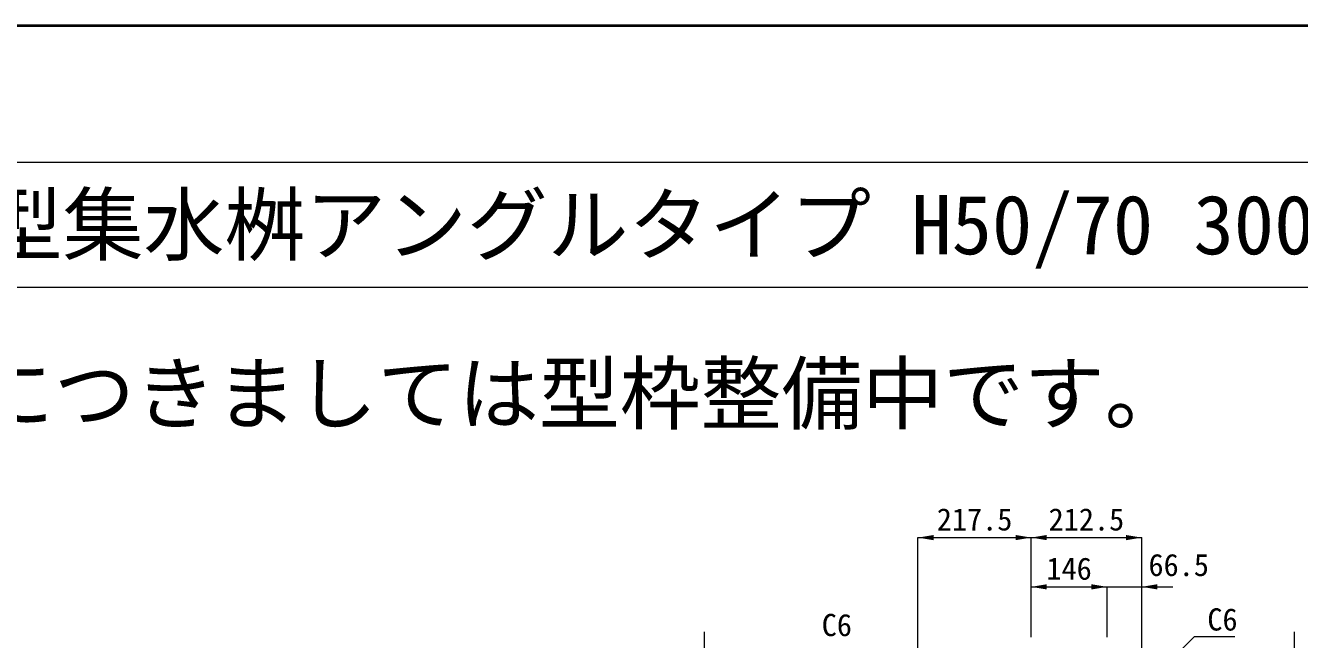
# Model space of a CAD drawing. Units: millimetres at full size. Extents: x -1934 to 78146, y -143454 to -112471.
# Drawn here: x 30194 to 32643, y -132288 to -131108 of the extents above; entities that cross this region are included whole.
import ezdxf
from ezdxf.enums import TextEntityAlignment as Align

# ---------------------------------------------------------------- set-up
doc = ezdxf.new("R2010")
doc.units = ezdxf.units.MM
doc.header["$LTSCALE"] = 23
for name, color, linetype, lineweight in [('0_2', 7, 'Continuous', 13), ('図枠', 7, 'Continuous', 5), ('寸法線', 7, 'Continuous', 13), ('引出線', 4, 'Continuous', 13)]:
    doc.layers.add(name, color=color, linetype=linetype, lineweight=lineweight)
doc.styles.add('ＭＳ ゴシック', font='')
doc.styles.get('ＭＳ ゴシック').set_extended_font_data('MS Gothic')

# ---------------------------------------------------------------- blocks, each defined once
blk = doc.blocks.new('filled_arrow')
at = {"color": 0, "linetype": 'Continuous', "lineweight": -2}
blk.add_solid([(7.5, 1.25), (0, 0), (7.5, -1.25)], dxfattribs=at)

msp = doc.modelspace()

# ---------------------------------------------------------------- linework, layer by layer
at = {"layer": '図枠', "lineweight": 40}
msp.add_line((28345.54, -131107.98), (43945.54, -131107.98), dxfattribs=at)
at = {"layer": '図枠', "lineweight": 13}
for p, q in [((28945.54, -131370.8), (43345.54, -131370.8)), ((28945.54, -131370.8), (43345.54, -131370.8)), ((28945.54, -131610.8), (43345.54, -131610.8)), ((28945.54, -131610.8), (43345.54, -131610.8))]:
    msp.add_line(p, q, dxfattribs=at)
at = {"layer": '寸法線'}
for p, q in [((31909.82, -132092.24), (32127.32, -132092.24)), ((31909.82, -132349.33), (31909.82, -132092.24)), ((32127.32, -132283.33), (32127.32, -132092.24)), ((32127.32, -132092.24), (32339.82, -132092.24)), ((32127.32, -132283.33), (32127.32, -132092.24)), ((32339.82, -132339.33), (32339.82, -132092.24)), ((32127.32, -132186.88), (32273.32, -132186.88)), ((32127.32, -132283.33), (32127.32, -132186.88)), ((32213.32, -132186.88), (32399.82, -132186.88)), ((32273.32, -132283.33), (32273.32, -132186.88)), ((32273.32, -132283.33), (32273.32, -132186.88)), ((32339.82, -132339.33), (32339.82, -132186.88)), ((31499.26, -132453.33), (31499.26, -132273.33)), ((32633.58, -132443.33), (32633.58, -132273.33))]:
    msp.add_line(p, q, dxfattribs=at)
at = {"layer": '引出線'}
msp.add_lwpolyline([(32336.82, -132386.33), (32440.99, -132282.17), (32518.98, -132282.17)], dxfattribs=at)

# ---------------------------------------------------------------- block references
at = {"layer": '寸法線', "xscale": 4, "yscale": 4}
for p in [(31909.82, -132092.24), (32127.32, -132092.24), (32127.32, -132186.88), (32339.82, -132186.88)]:
    msp.add_blockref('filled_arrow', p, dxfattribs=at)
at = {"layer": '寸法線', "xscale": 4, "yscale": 4, "rotation": 180}
for p in [(32127.32, -132092.24), (32339.82, -132092.24), (32273.32, -132186.88), (32273.32, -132186.88)]:
    msp.add_blockref('filled_arrow', p, dxfattribs=at)

# ---------------------------------------------------------------- texts
at = {"layer": '0_2', "color": 1, "style": 'ＭＳ ゴシック'}
msp.add_text('\u3000こちらの製品につきましては型枠整備中です。', height=113.9, dxfattribs=at).set_placement((29006.27, -131815.22), align=Align.MIDDLE_LEFT)
at = {"layer": '図枠', "style": 'ＭＳ ゴシック'}
msp.add_text('\u3000都市型側溝 深型集水桝アングルタイプ H50/70 300型（300×700～1000）断面図', height=113.9, dxfattribs=at).set_placement((28945.54, -131490.8), align=Align.MIDDLE_LEFT)
at = {"layer": '寸法線', "style": 'ＭＳ ゴシック'}
for s, p in [('217.5', (32018.57, -132057.24)), ('212.5', (32233.57, -132057.24)), ('146', (32200.32, -132151.88)), ('66.5', (32410.99, -132144.8))]:
    msp.add_text(s, height=42.72, dxfattribs=at).set_placement(p, align=Align.MIDDLE_CENTER)
at = {"layer": '引出線', "style": 'ＭＳ ゴシック'}
msp.add_text('C6', height=42.72, dxfattribs=at).set_placement((32465.99, -132228.17), align=Align.TOP_LEFT)
msp.add_text('C6', height=42.72, dxfattribs=at).set_placement((31782.94, -132238.89), align=Align.TOP_RIGHT)

doc.saveas('drawing.dxf')
